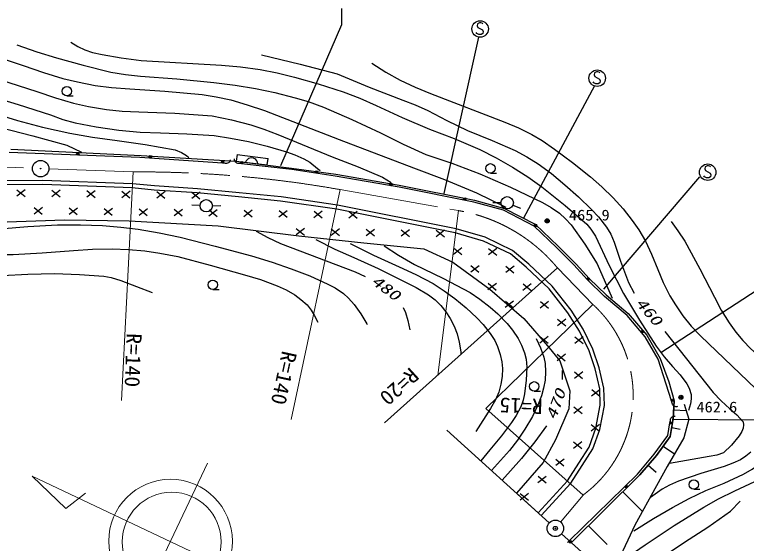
# Model space of a CAD drawing. Units: millimetres, scale not verified. Extents: x 40000 to 680000, y 20000 to 380000.
# Drawn here: x 205096 to 293812, y 264370 to 328528 of the extents above; entities that cross this region are included whole.
import ezdxf
from ezdxf.enums import TextEntityAlignment as Align

# ---------------------------------------------------------------- set-up
doc = ezdxf.new("R2010")
doc.units = ezdxf.units.MM
doc.header["$LTSCALE"] = 1000
doc.header["$PDMODE"] = 32
doc.header["$PDSIZE"] = 500
doc.linetypes.add('CHAIN', pattern=[18.5, 12, -1.5, 3.5, -1.5])
for name, color, linetype, lineweight in [('M-BGD', 7, 'Continuous', 25), ('M-BGD-EXST', 7, 'Continuous', 25), ('M-BGD-HTXT', 7, 'Continuous', 13), ('M-BMK', 2, 'CHAIN', 13), ('M-BMK-OTRS', 5, 'Continuous', 25), ('M-BMK-SRVR', 3, 'Continuous', 25), ('M-STR-HTXT', 7, 'Continuous', 13), ('M-STR-STRC', 7, 'Continuous', 25)]:
    doc.layers.add(name, color=color, linetype=linetype, lineweight=lineweight)
doc.layers.add('M-OTRS', color=6, linetype='Continuous')
doc.styles.add('ＭＳ ゴシック', font='')
doc.styles.get('ＭＳ ゴシック').set_extended_font_data('MS Gothic')

msp = doc.modelspace()

# ---------------------------------------------------------------- linework, layer by layer
at = {"layer": 'M-BGD'}
for p, q in [((211439, 318658), (212189, 318658)), ((220275, 311208), (204432, 311782)), ((204639, 312211), (220428, 311427)), ((220428, 311427), (231961, 310755)), ((232060, 311549), (231961, 310755)), ((232060, 311549), (235817, 311080)), ((230312, 310491), (220275, 311208)), ((231017, 310541), (230913, 310488)), ((231124, 310634), (231017, 310541)), ((231191, 310729), (231124, 310634)), ((231239, 310846), (231191, 310729)), ((231245, 310926), (231239, 310846)), ((231760, 310956), (231767, 311016)), ((231769, 310855), (231760, 310956)), ((231815, 310729), (231769, 310855)), ((231866, 310643), (231815, 310729)), ((231939, 310574), (231866, 310643)), ((232051, 310501), (231939, 310574)), ((231961, 310755), (235718, 310286)), ((231961, 310755), (238679, 309916)), ((233177, 310785), (233095, 310614)), ((233285, 310923), (233177, 310785)), ((233452, 311053), (233285, 310923)), ((233612, 311123), (233452, 311053)), ((233798, 311161), (233612, 311123)), ((234037, 311131), (233798, 311161)), ((234208, 311049), (234037, 311131)), ((234345, 310941), (234208, 311049)), ((234476, 310774), (234345, 310941)), ((234546, 310614), (234476, 310774)), ((234584, 310428), (234546, 310614)), ((235718, 310286), (235817, 311080)), ((230611, 310470), (230312, 310491)), ((230771, 310458), (230611, 310470)), ((230913, 310488), (230771, 310458)), ((232149, 310470), (232051, 310501)), ((232308, 310453), (232149, 310470)), ((232606, 310420), (232308, 310453)), ((238706, 309741), (232606, 310420)), ((238679, 309916), (244054, 309188)), ((243976, 308920), (238706, 309741)), ((251711, 307585), (243976, 308920)), ((244054, 309188), (251720, 307840)), ((262781, 309306), (263531, 309306)), ((208502, 308414), (198818, 308311)), ((208495, 307914), (198829, 307811)), ((208495, 307914), (198829, 307811)), ((219342, 307503), (208495, 307914)), ((219342, 307503), (208495, 307914)), ((219375, 308002), (208502, 308414)), ((222053, 307745), (219375, 308002)), ((206366, 307269), (205355, 306482)), ((205366, 307282), (206355, 306469)), ((210608, 307213), (209598, 306426)), ((209608, 307226), (210598, 306413)), ((214850, 307158), (213840, 306371)), ((213850, 307171), (214840, 306358)), ((219093, 307102), (218082, 306315)), ((218093, 307115), (219082, 306302)), ((222005, 307247), (219342, 307503)), ((222005, 307247), (219342, 307503)), ((227215, 306886), (222005, 307247)), ((227215, 306886), (222005, 307247)), ((227255, 307384), (222053, 307745)), ((223335, 307047), (222324, 306260)), ((222335, 307060), (223324, 306247)), ((227577, 306991), (226567, 306204)), ((226577, 307004), (227567, 306191)), ((232303, 306921), (227255, 307384)), ((260780, 305771), (251711, 307585)), ((251720, 307840), (260868, 306011)), ((232257, 306423), (227215, 306886)), ((232257, 306423), (227215, 306886)), ((237342, 305909), (232257, 306423)), ((237342, 305909), (232257, 306423)), ((237402, 306406), (232303, 306921)), ((244253, 305427), (237402, 306406)), ((227581, 305364), (226581, 305400)), ((229080, 305345), (230080, 305355)), ((244168, 304934), (237342, 305909)), ((244168, 304934), (237342, 305909)), ((258623, 302543), (244253, 305427)), ((264374, 304813), (260780, 305771)), ((260868, 306011), (264488, 304999)), ((264062, 305694), (263062, 305689)), ((265510, 305423), (266440, 305057)), ((208459, 305120), (207449, 304333)), ((207459, 305133), (208449, 304320)), ((212701, 305064), (211691, 304277)), ((211701, 305077), (212691, 304264)), ((216944, 305009), (215933, 304222)), ((215944, 305022), (216933, 304209)), ((221186, 304953), (220176, 304167)), ((220186, 304966), (221176, 304153)), ((225428, 304898), (224418, 304111)), ((224428, 304911), (225418, 304098)), ((229671, 304842), (228660, 304056)), ((228671, 304856), (229660, 304043)), ((233913, 304787), (232902, 304000)), ((232913, 304800), (233902, 303987)), ((238155, 304732), (237145, 303945)), ((237155, 304745), (238145, 303932)), ((242397, 304676), (241387, 303889)), ((241397, 304689), (242387, 303876)), ((258503, 302057), (244168, 304934)), ((258503, 302057), (244168, 304934)), ((246640, 304621), (245629, 303834)), ((245640, 304634), (246629, 303821)), ((268104, 302862), (264374, 304813)), ((264488, 304999), (268186, 303091)), ((201902, 303315), (211122, 303624)), ((211122, 303624), (219002, 303521)), ((219002, 303521), (229779, 302903)), ((229779, 302903), (239566, 301667)), ((240248, 302583), (239238, 301796)), ((239249, 302596), (240238, 301783)), ((244491, 302527), (243480, 301740)), ((243491, 302540), (244480, 301727)), ((262125, 301512), (258623, 302543)), ((270790, 300282), (268104, 302862)), ((268186, 303091), (270989, 300444)), ((239566, 301667), (247446, 300843)), ((248733, 302472), (247723, 301685)), ((247733, 302485), (248723, 301672)), ((252975, 302416), (251965, 301629)), ((251975, 302429), (252965, 301616)), ((257218, 302361), (256207, 301574)), ((256218, 302374), (257207, 301561)), ((261946, 301044), (258503, 302057)), ((261946, 301044), (258503, 302057)), ((247446, 300843), (254709, 300122)), ((265200, 299492), (261946, 301044)), ((265200, 299492), (261946, 301044)), ((265473, 299916), (262125, 301512)), ((254709, 300122), (258211, 298474)), ((259311, 300212), (258301, 299425)), ((258311, 300225), (259301, 299412)), ((263553, 300157), (262543, 299370)), ((262553, 300170), (263543, 299357)), ((267431, 298267), (265473, 299916)), ((272897, 298175), (270790, 300282)), ((270989, 300444), (273169, 298264)), ((267098, 297894), (265200, 299492)), ((267098, 297894), (265200, 299492)), ((258211, 298474), (262692, 295229)), ((270263, 295589), (267431, 298267)), ((274543, 296332), (272897, 298175)), ((273169, 298264), (274765, 296512)), ((261404, 298063), (260394, 297276)), ((260405, 298076), (261394, 297263)), ((265647, 298008), (264636, 297221)), ((264647, 298021), (265636, 297208)), ((269894, 295251), (267098, 297894)), ((269894, 295251), (267098, 297894)), ((276617, 294324), (274543, 296332)), ((274765, 296512), (276828, 294527)), ((263498, 295914), (262487, 295127)), ((262498, 295927), (263487, 295114)), ((267740, 295859), (266730, 295072)), ((266740, 295872), (267730, 295059)), ((272581, 292653), (270263, 295589)), ((229124, 295182), (229874, 295182)), ((262692, 295229), (266813, 291675)), ((272172, 292364), (269894, 295251)), ((272172, 292364), (269894, 295251)), ((265591, 293765), (264581, 292979)), ((264591, 293778), (265581, 292965)), ((269834, 293710), (268823, 292923)), ((268834, 293723), (269823, 292910)), ((279350, 292019), (276617, 294324)), ((276828, 294527), (279475, 292269)), ((273586, 290116), (272172, 292364)), ((273586, 290116), (272172, 292364)), ((274023, 290359), (272581, 292653)), ((281523, 289451), (279350, 292019)), ((279475, 292269), (281733, 289622)), ((266813, 291675), (269697, 288327)), ((271927, 291561), (270917, 290774)), ((270927, 291574), (271916, 290761)), ((274745, 287747), (273586, 290116)), ((274745, 287747), (273586, 290116)), ((275208, 287939), (274023, 290359)), ((269778, 289468), (268768, 288681)), ((268778, 289481), (269768, 288668)), ((274020, 289412), (273010, 288625)), ((273020, 289425), (274010, 288612)), ((283136, 286719), (281523, 289451)), ((281733, 289622), (283368, 286819)), ((269697, 288327), (271191, 286524)), ((275499, 285536), (274745, 287747)), ((275499, 285536), (274745, 287747)), ((275981, 285672), (275208, 287939)), ((271871, 287319), (270861, 286532)), ((270872, 287332), (271861, 286519)), ((284716, 281682), (283136, 286719)), ((283368, 286819), (284419, 283977)), ((271191, 286524), (272427, 282867)), ((276547, 283200), (275981, 285672)), ((271485, 285357), (271484, 284242)), ((273965, 285170), (272955, 284383)), ((272965, 285183), (273954, 284370)), ((276049, 283137), (275499, 285536)), ((276049, 283137), (275499, 285536)), ((284419, 283977), (285068, 281654)), ((276058, 283021), (275048, 282234)), ((275058, 283034), (276048, 282221)), ((276098, 281131), (276049, 283137)), ((276098, 281131), (276049, 283137)), ((276599, 281088), (276547, 283200)), ((268095, 282852), (268845, 282852)), ((272427, 282867), (272272, 280704)), ((284806, 281395), (284716, 281682)), ((284854, 281243), (284806, 281395)), ((284934, 281121), (284854, 281243)), ((284951, 279512), (285068, 281654)), ((285068, 281654), (284951, 279512)), ((286277, 281272), (286833, 279454)), ((272272, 280704), (270676, 276923)), ((273909, 280928), (272899, 280141)), ((272910, 280941), (273899, 280128)), ((275548, 278335), (276098, 281131)), ((275548, 278335), (276098, 281131)), ((276032, 278204), (276599, 281088)), ((285021, 281044), (284934, 281121)), ((285009, 280583), (286513, 280501)), ((285146, 280978), (285021, 281044)), ((285260, 280951), (285146, 280978)), ((285386, 280949), (285260, 280951)), ((285463, 280973), (285386, 280949)), ((284562, 277333), (284951, 279512)), ((284951, 279512), (284562, 277333)), ((284622, 279451), (284658, 279546)), ((284658, 279546), (284736, 279655)), ((284736, 279655), (284808, 279725)), ((284808, 279725), (284896, 279772)), ((284896, 279772), (285024, 279812)), ((285024, 279812), (285126, 279816)), ((285126, 279816), (285185, 279807)), ((276003, 278779), (274992, 277992)), ((275003, 278792), (275992, 277979)), ((284304, 277450), (284550, 278996)), ((284550, 278996), (284597, 279293)), ((284597, 279293), (284622, 279451)), ((286833, 279454), (286213, 277187)), ((274755, 276055), (275548, 278335)), ((274755, 276055), (275548, 278335)), ((275208, 275835), (276032, 278204)), ((284756, 278422), (285783, 278239)), ((270676, 276923), (269182, 274194)), ((282653, 275202), (284304, 277450)), ((282927, 275036), (284562, 277333)), ((284562, 277333), (282927, 275036)), ((286213, 277187), (284202, 273701)), ((273854, 276685), (272844, 275899)), ((272854, 276698), (273844, 275885)), ((273500, 274096), (274755, 276055)), ((273500, 274096), (274755, 276055)), ((283744, 276184), (285084, 275230)), ((273920, 273826), (275208, 275835)), ((280615, 272777), (282653, 275202)), ((280902, 272700), (282927, 275036)), ((282927, 275036), (280902, 272700)), ((269182, 274194), (265954, 270452)), ((271705, 274592), (270695, 273805)), ((270705, 274605), (271695, 273792)), ((272133, 271969), (273500, 274096)), ((272133, 271969), (273500, 274096)), ((272530, 271663), (273920, 273826)), ((281915, 273868), (282887, 273026)), ((284202, 273701), (282927, 271338)), ((269556, 272499), (268546, 271712)), ((268556, 272512), (269546, 271699)), ((272346, 264671), (280615, 272777)), ((272586, 264455), (280902, 272700)), ((268562, 268093), (272133, 271969)), ((268562, 268093), (272133, 271969)), ((268929, 267754), (272530, 271663)), ((278823, 270639), (281201, 268241)), ((282927, 271338), (280280, 266588)), ((287433, 270943), (288183, 270943)), ((265954, 270452), (268562, 268093)), ((267407, 270405), (266397, 269618)), ((266407, 270418), (267397, 269605)), ((274665, 266516), (276945, 264217)), ((280280, 266588), (277313, 260209)), ((272132, 264461), (272346, 264671))]:
    msp.add_line(p, q, dxfattribs=at)
for points in [[(189613, 325436), (198704, 322094), (207780, 319218), (210047, 318430), (212239, 317774), (214054, 317369), (216224, 317001), (218148, 316813), (220146, 316723), (224504, 316552), (229055, 316266), (231406, 315761), (233725, 315156), (235313, 314646), (236989, 313992), (243594, 311286)], [(197137, 325249), (201664, 323853), (206127, 322369), (208581, 321508), (210927, 320791), (212710, 320356), (214871, 319942), (216852, 319696), (219047, 319537), (223317, 319242), (227850, 318824), (229539, 318559), (231297, 318169), (233303, 317600), (235389, 316899), (244443, 313387), (253454, 309952), (257214, 308509), (261111, 306903), (264663, 305165)], [(205349, 324866), (207805, 324012), (210180, 323290), (213416, 322378), (216759, 321545), (218536, 321255), (220372, 321066), (224775, 320736), (229265, 320297), (231844, 319969), (234281, 319560), (236631, 319070), (239096, 318451), (240665, 317973), (242542, 317284), (245967, 315813), (249468, 314195), (252203, 312811), (254935, 311570), (258110, 310484), (261480, 309217), (265200, 307582), (269103, 305745), (270141, 305145), (271139, 304431), (271890, 303766), (272580, 303012), (274212, 300664), (275708, 298296), (277559, 294109)], [(211904, 325206), (212746, 324664), (213589, 324255), (214540, 323950), (215723, 323689), (218013, 323279), (220420, 322959), (230162, 322406), (232487, 322190), (234866, 321863), (236909, 321469), (239046, 320945), (241895, 320145), (244944, 319173), (246935, 318392), (248942, 317493), (252079, 316042), (255391, 314631), (258399, 313487), (261503, 312176), (263458, 311164), (265441, 310019), (267300, 308841), (269030, 307626), (271827, 305369), (274477, 303090), (274969, 302497), (275506, 301659), (277188, 298099), (278901, 294703), (280845, 291468), (282879, 288295), (283837, 287017), (284861, 285835), (285795, 284802), (286585, 283735), (286873, 283191), (287103, 282430), (287121, 281896), (287026, 281306), (286793, 280492)], [(235042, 323640), (239708, 322516), (244199, 321330), (248078, 319722), (252145, 318152), (253647, 317600), (255205, 316909), (257494, 315673), (259998, 314450), (262975, 313274), (265785, 312043), (267199, 311291), (268588, 310426), (270191, 309234), (271822, 307887), (273465, 306429), (275045, 304892), (275876, 303995), (276864, 302729), (277372, 301875), (277793, 300933), (278539, 298629), (279509, 296025), (280227, 294723)], [(248415, 322626), (250106, 321556), (251851, 320577), (253660, 319723), (255519, 318962), (264540, 315479), (266177, 314794), (267791, 313996), (269053, 313242), (270538, 312222), (272736, 310592), (274932, 308837), (276286, 307651), (277666, 306301), (278858, 304953), (279955, 303547), (280759, 302396), (281580, 301023), (282322, 299449), (283072, 297593), (283737, 296027), (284544, 294417), (285204, 293303), (286119, 291988), (287135, 290744), (288235, 289572), (294947, 283136)], [(198179, 320046), (199852, 319375), (201748, 318735), (205544, 317615), (209448, 316351), (210957, 315819), (212445, 315400), (214973, 314918), (217741, 314498), (220326, 314280), (222767, 314173), (225980, 314068), (229298, 313841), (231275, 313552), (233436, 313125), (235733, 312560), (238039, 311880), (239073, 311529), (240169, 311045), (240869, 310614), (241818, 309876), (242136, 309608)], [(201466, 316897), (205433, 315671), (208470, 314891), (211789, 314150), (214536, 313677), (217508, 313270), (220934, 312765), (224579, 312116), (225324, 311817), (225951, 311424), (226235, 311208)], [(203382, 314831), (207300, 313833), (211418, 312674), (213196, 311827)], [(243594, 311286), (246765, 310067), (249709, 308804), (250749, 308144)], [(284681, 303423), (285519, 302299), (286333, 301022), (288174, 297681), (289933, 294265), (290772, 292673), (291709, 291119), (292522, 289978), (293367, 288968), (294345, 287976), (295402, 287057), (297253, 285599)], [(203290, 302528), (206710, 302818), (210281, 303015), (213081, 303018), (215762, 302922), (217956, 302757), (220059, 302498), (222621, 302053), (225149, 301510), (229418, 300446), (233828, 299242), (236320, 298499), (238642, 297702), (240871, 296819), (243077, 295832), (243963, 295360), (244954, 294689), (245591, 294117), (246258, 293365), (247068, 292220), (247789, 291021), (247848, 290920)], [(234390, 302266), (235783, 301478), (237326, 300737), (246369, 297320), (247587, 296746)], [(241606, 301245), (243929, 300076), (246223, 299040), (249153, 297710), (252339, 296147), (253762, 295418), (255272, 294515), (256072, 293912), (256763, 293250), (257387, 292467), (257909, 291641), (258368, 290746), (258732, 289813), (258991, 288805), (259175, 287617), (259213, 287313)], [(245756, 300770), (248607, 299353), (251697, 297936), (253722, 297001), (255848, 295888), (257182, 295026), (258468, 294070), (259833, 292944), (261153, 291718), (261892, 290932), (262765, 289834), (263297, 288985), (263649, 288249), (263976, 287300), (264165, 286403), (264236, 285604), (264207, 284602), (264062, 283674), (263787, 282714), (263377, 281775), (262786, 280726), (260992, 277946)], [(195245, 299565), (197445, 299617), (199738, 299566), (202336, 299436), (204907, 299419), (208430, 299610), (212217, 299919), (214528, 300061), (216928, 300106), (218902, 300042), (220895, 299864), (222709, 299596), (224867, 299163), (228797, 298147), (232978, 296959), (234888, 296372), (236921, 295630), (238009, 295125), (239052, 294524), (239808, 293980), (240550, 293298), (241057, 292680), (241428, 292078), (241856, 291215)], [(249906, 300474), (251637, 299340), (253577, 298208), (256993, 296542), (260333, 294798), (261497, 294022), (262765, 293040), (263688, 292214), (264798, 291060), (265464, 290244), (266136, 289248), (266561, 288432), (266916, 287490), (267104, 286710), (267197, 285768), (267119, 284167), (266929, 282532), (266759, 281755), (266468, 280949), (265897, 279890), (265323, 279025), (264123, 277413), (262729, 275715), (261599, 274399)], [(196179, 296323), (199778, 296648), (203571, 296884), (206683, 297043), (209947, 297102), (212944, 296998), (215911, 296789), (216805, 296623), (217954, 296286), (221768, 294800)], [(252185, 292995), (252475, 292373), (252768, 291420), (253005, 290282)], [(283938, 290095), (289805, 282678), (290758, 281651), (291794, 280696), (292669, 279983), (293425, 279133), (293478, 278749), (293415, 278340), (293262, 277937), (292931, 277434), (292027, 276298), (291020, 275347), (290251, 275090), (289318, 274901), (284510, 274078)], [(268343, 289210), (268843, 288110), (269240, 286981), (269401, 286191), (269467, 285188), (269403, 284177), (269232, 283223), (268956, 282257), (268520, 281138), (267863, 279783), (266968, 278218), (266078, 276888), (265110, 275642), (262929, 273194)], [(269570, 278629), (268164, 276680), (266568, 274656), (264205, 272037)], [(280161, 265903), (282538, 267384), (284864, 268717), (286859, 269804), (288898, 270794), (291111, 271685), (293480, 272753), (294511, 273368), (295587, 274150), (297013, 275362)], [(294356, 275457), (293763, 274951), (293086, 274521), (292178, 274086), (291114, 273698), (288285, 272837), (285576, 271907), (284475, 271433), (283605, 270937), (282173, 269926)], [(278204, 261772), (279722, 262933), (281536, 264177), (285076, 266533), (288637, 268771), (290432, 269765), (292432, 270741), (295437, 272155)], [(278396, 259237), (286302, 264512), (289124, 266342), (291885, 268284), (293045, 269491)]]:
    msp.add_lwpolyline(points, dxfattribs=at)
for centre, radius in [((211439, 319228), 570), ((212751, 311631), 150), ((212751, 311631), 90), ((212751, 311631), 30), ((221546, 311268), 150), ((221546, 311268), 90), ((221546, 311268), 30), ((230322, 310641), 150), ((230322, 310641), 90), ((230322, 310641), 30), ((232622, 310569), 150), ((232622, 310569), 90), ((232622, 310569), 30), ((262781, 309876), 570), ((241691, 309428), 150), ((241691, 309428), 90), ((241691, 309428), 30), ((250703, 307911), 150), ((250703, 307911), 90), ((250703, 307911), 30), ((228330, 305337), 750), ((259670, 306146), 150), ((259670, 306146), 90), ((259670, 306146), 30), ((264812, 305697), 750), ((269659, 303500), 250), ((269659, 303500), 150), ((269659, 303500), 50), ((268241, 302939), 150), ((268241, 302939), 90), ((268241, 302939), 30), ((229124, 295752), 570), ((274652, 296436), 150), ((274652, 296436), 90), ((274652, 296436), 30), ((281196, 290070), 150), ((281196, 290070), 90), ((281196, 290070), 30), ((268095, 283422), 570), ((285877, 282097), 250), ((285877, 282097), 150), ((285877, 282097), 50), ((284859, 281727), 150), ((284859, 281727), 90), ((284859, 281727), 30), ((284698, 278973), 150), ((284698, 278973), 90), ((284698, 278973), 30), ((287433, 271513), 570), ((279271, 271250), 150), ((279271, 271250), 90), ((279271, 271250), 30), ((272451, 264564), 150), ((272451, 264564), 90), ((272451, 264564), 30)]:
    msp.add_circle(centre, radius, dxfattribs=at)
at = {"layer": 'M-BGD-EXST'}
for p, q in [((261215, 327425), (261175, 327185)), ((261455, 327545), (261215, 327425)), ((261615, 327545), (261455, 327545)), ((261775, 327505), (261615, 327545)), ((261855, 327425), (261775, 327505)), ((261175, 327185), (261255, 326985)), ((261255, 326985), (261815, 326665)), ((261815, 326665), (261895, 326465)), ((261351, 325796), (257146, 306807)), ((261135, 326225), (261055, 326345)), ((261375, 326105), (261135, 326225)), ((261655, 326105), (261375, 326105)), ((261855, 326225), (261655, 326105)), ((261895, 326465), (261855, 326225)), ((275409, 321456), (275369, 321216)), ((275369, 321216), (275449, 321016)), ((275649, 321576), (275409, 321456)), ((275809, 321576), (275649, 321576)), ((275969, 321536), (275809, 321576)), ((276049, 321456), (275969, 321536)), ((275329, 320256), (275249, 320376)), ((275449, 321016), (276009, 320696)), ((276009, 320696), (276089, 320496)), ((276089, 320496), (276049, 320256)), ((275389, 319896), (266776, 303823)), ((275569, 320136), (275329, 320256)), ((275849, 320136), (275569, 320136)), ((276049, 320256), (275849, 320136)), ((288807, 310047), (288767, 309807)), ((288767, 309807), (288847, 309607)), ((289047, 310167), (288807, 310047)), ((289207, 310167), (289047, 310167)), ((289367, 310127), (289207, 310167)), ((289447, 310047), (289367, 310127)), ((288139, 308841), (276474, 295210)), ((288727, 308847), (288647, 308967)), ((288967, 308727), (288727, 308847)), ((288847, 309607), (289407, 309287)), ((289447, 308847), (289247, 308727)), ((289407, 309287), (289487, 309087)), ((289487, 309087), (289447, 308847)), ((289247, 308727), (288967, 308727)), ((297769, 296837), (283459, 287478)), ((304717, 279238), (284816, 279403))]:
    msp.add_line(p, q, dxfattribs=at)
for centre in [(261535, 326785), (275729, 320816), (289127, 309407)]:
    msp.add_circle(centre, 1000, dxfattribs=at)
at = {"layer": 'M-BGD-HTXT'}
for p, q in [((219491, 255114), (228474, 274096)), ((237089, 258402), (207234, 272530)), ((207234, 272530), (211317, 268600)), ((211317, 268600), (213681, 270449))]:
    msp.add_line(p, q, dxfattribs=at)
for centre, radius in [((224001, 264643), 7500), ((224140, 264567), 6000)]:
    msp.add_circle(centre, radius, dxfattribs=at)
at = {"layer": 'M-BMK'}
for p, q in [((194194, 310472), (207247, 309888)), ((209246, 309808), (219462, 309446)), ((244557, 307298), (258906, 304749)), ((270895, 297811), (275190, 293374)), ((274011, 270228), (271297, 266956))]:
    msp.add_line(p, q, dxfattribs=at)
for centre, radius, start, end in [((220116, 169448), 140000, 79.94554, 90.26733), ((255502, 285041), 20000, 39.67966, 80.20096), ((265088, 282285), 15000, 306.50156, 47.66732)]:
    msp.add_arc(centre, radius, start, end, dxfattribs=at)
at = {"layer": 'M-BMK-OTRS'}
for p, q in [((269917, 266858), (257508, 278109)), ((271402, 265519), (287050, 251465))]:
    msp.add_line(p, q, dxfattribs=at)
at = {"layer": 'M-BMK-SRVR'}
for centre, radius in [((208246, 309844), 1000), ((208246, 309844), 40), ((270658, 266187), 1000), ((270658, 266187), 40)]:
    msp.add_circle(centre, radius, dxfattribs=at)
at = {"layer": 'M-OTRS'}
msp.add_point((270658, 266187), dxfattribs=at)
at = {"layer": 'M-STR-HTXT'}
for p, q in [((219462, 309446), (218040, 281723)), ((238610, 279403), (244557, 307298)), ((258906, 304749), (256404, 284784)), ((249951, 278982), (270895, 297811)), ((275190, 293374), (262210, 280725)), ((262210, 280725), (274011, 270228))]:
    msp.add_line(p, q, dxfattribs=at)
at = {"layer": 'M-STR-STRC'}
for p, q in [((244710, 329271), (244710, 327271)), ((244710, 327271), (237349, 310165))]:
    msp.add_line(p, q, dxfattribs=at)

# ---------------------------------------------------------------- texts
at = {"layer": 'M-BGD', "style": 'ＭＳ ゴシック', "width": 1.1}
for s, p in [('465.9', (272299, 303153)), ('462.6', (287762, 279864))]:
    msp.add_text(s, height=1320, dxfattribs=at).set_placement(p, align=Align.BOTTOM_LEFT)
at = {"layer": 'M-BGD', "style": 'ＭＳ ゴシック', "oblique": 15, "width": 1.4}
for s, rotation, p in [('480', 323, (247983, 295661)), ('460', 310.3, (279993, 293253)), ('470', 70.2, (271060, 279122))]:
    msp.add_text(s, height=1320, rotation=rotation, dxfattribs=at).set_placement(p, align=Align.BOTTOM_LEFT)
at = {"layer": 'M-STR-HTXT', "style": 'ＭＳ ゴシック', "width": 1.05}
for s, rotation, p in [('R=140', 267.8, (218135, 289922)), ('R=140', 257.8, (237004, 287941)), ('R=20', 222.4, (252674, 286239)), ('R=15', 178.1, (269165, 282433))]:
    msp.add_text(s, height=1833, rotation=rotation, dxfattribs=at).set_placement(p, align=Align.BOTTOM_LEFT)

doc.saveas('drawing.dxf')
